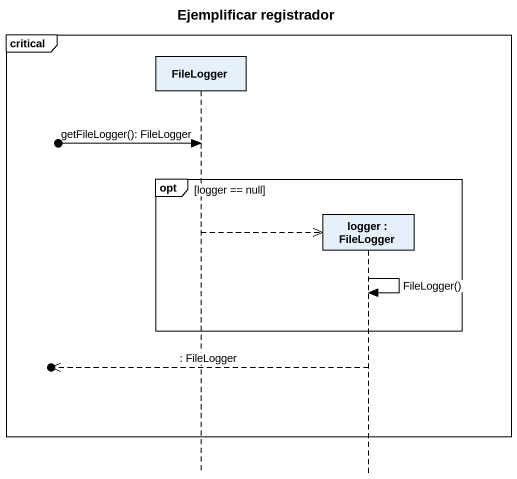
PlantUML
@startuml
title Ejemplificar registrador
hide footbox
participant FileLogger
participant "logger : FileLogger" as logger

critical
  [o-> FileLogger : getFileLogger(): FileLogger
  opt logger == null
    FileLogger -->> logger **
    logger -> logger : FileLogger()
  end
  [o<<-- logger : : FileLogger
end
@enduml
